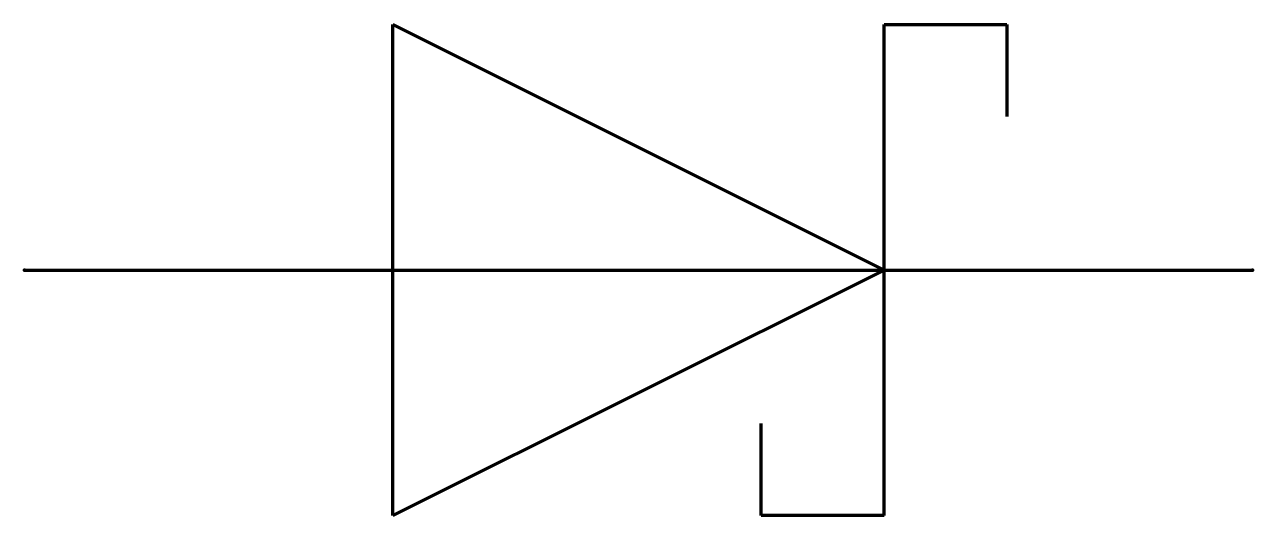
# Model space of a CAD drawing. Header units: millimetres. Extents: x 0 to 10, y -2 to 2.
import ezdxf

# ---------------------------------------------------------------- set-up
doc = ezdxf.new("R2010")
doc.units = ezdxf.units.MM
doc.layers.get('0').update_dxf_attribs({"linetype": 'CONTINUOUS', "lineweight": 0})

msp = doc.modelspace()

# ---------------------------------------------------------------- linework, layer by layer
at = {"color": 7, "linetype": 'CONTINUOUS', "lineweight": 70}
for p, q in [((3, -2), (3, 2)), ((3, 2), (7, 0)), ((7, -2), (7, 2)), ((7, 2), (8, 2)), ((8, 2), (8, 1.25)), ((0, 0), (10, 0)), ((7, 0), (3, -2)), ((6, -2), (6, -1.25)), ((7, -2), (6, -2))]:
    msp.add_line(p, q, dxfattribs=at)
for p in [(0, 0), (10, 0)]:
    msp.add_point(p, dxfattribs=at)

doc.saveas('drawing.dxf')
